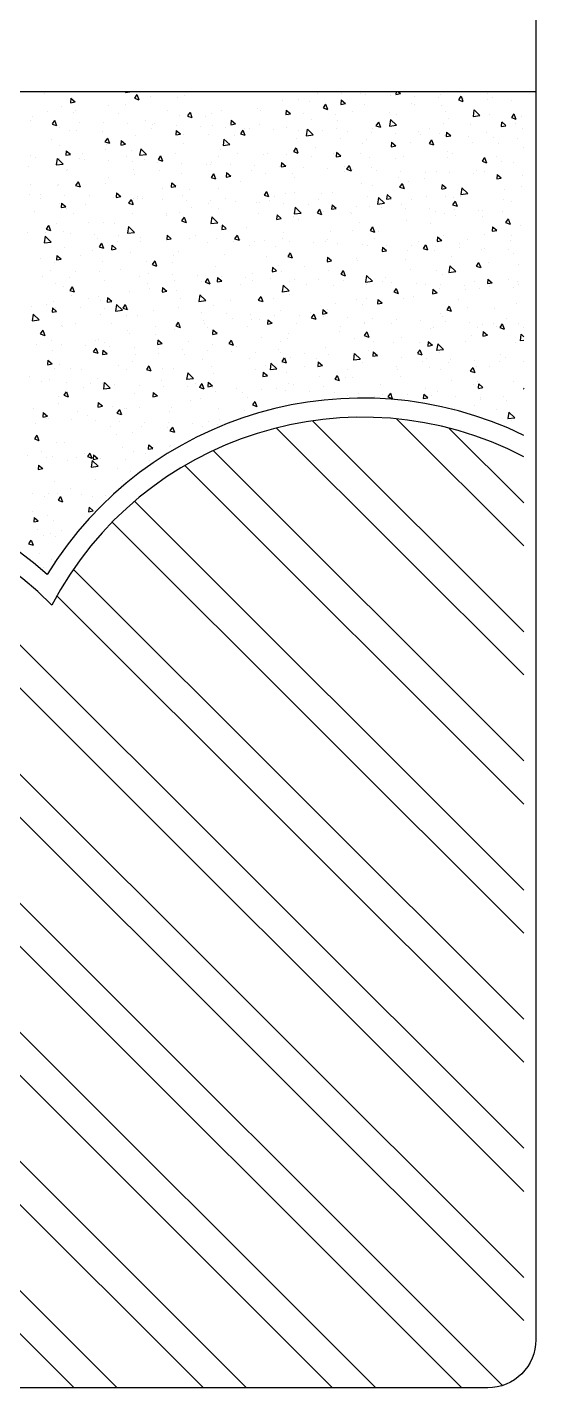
# Model space of a CAD drawing. Header units: inches. Extents: x 6.7 to 49.2, y 11 to 35.8.
# Drawn here: x 15.457 to 15.987, y 12.728 to 14.147 of the extents above; entities that cross this region are included whole.
import ezdxf

# ---------------------------------------------------------------- set-up
doc = ezdxf.new("R2010")
doc.units = ezdxf.units.IN
doc.header["$MEASUREMENT"] = 0
doc.layers.add('4', color=4, linetype='Continuous')

msp = doc.modelspace()

# ---------------------------------------------------------------- linework, layer by layer
at = {"layer": '4'}
for p, q in [((15.9871, 14.0796, 0.002), (14.4871, 14.0796, 0.002)), ((15.4756, 14.0782), (15.4756, 14.0782)), ((15.5026, 14.0729), (15.5022, 14.0683)), ((15.5022, 14.0682), (15.507, 14.0691)), ((15.5026, 14.0729), (15.507, 14.0692)), ((15.5596, 14.0796), (15.5595, 14.0789)), ((15.5595, 14.0788), (15.5641, 14.0796)), ((15.5715, 14.0768), (15.5689, 14.073)), ((15.5689, 14.073), (15.5735, 14.0714)), ((15.5715, 14.0768), (15.5736, 14.0715)), ((15.5722, 14.0745), (15.5722, 14.0745)), ((15.5857, 14.075), (15.5857, 14.075)), ((15.6133, 14.0741), (15.6133, 14.0741)), ((15.6214, 14.0757), (15.6214, 14.0757)), ((15.7233, 14.0709), (15.7233, 14.0709)), ((15.7339, 14.0793), (15.7339, 14.0793)), ((15.7395, 14.0713), (15.7395, 14.0713)), ((15.7509, 14.0699), (15.7509, 14.0699)), ((15.7593, 14.0783), (15.7593, 14.0783)), ((15.7844, 14.0711), (15.784, 14.0665)), ((15.784, 14.0664), (15.7888, 14.0673)), ((15.7844, 14.0711), (15.7888, 14.0674)), ((15.7847, 14.0774), (15.7847, 14.0774)), ((15.8047, 14.0779), (15.8047, 14.0779)), ((15.81, 14.0765), (15.81, 14.0765)), ((15.8354, 14.0756), (15.8354, 14.0756)), ((15.8415, 14.0796), (15.8413, 14.0771)), ((15.8413, 14.077), (15.8461, 14.0779)), ((15.8442, 14.0796), (15.8461, 14.078)), ((15.8578, 14.0671), (15.8578, 14.0671)), ((15.8608, 14.0746), (15.8608, 14.0746)), ((15.8861, 14.0737), (15.8861, 14.0737)), ((15.8881, 14.0765), (15.8881, 14.0765)), ((15.9091, 14.0751), (15.9066, 14.0713)), ((15.9066, 14.0713), (15.9112, 14.0697)), ((15.9092, 14.0751), (15.9112, 14.0698)), ((15.9115, 14.0728), (15.9115, 14.0728)), ((15.9369, 14.0718), (15.9369, 14.0718)), ((15.9372, 14.0778), (15.9372, 14.0778)), ((15.9423, 14.0738), (15.9423, 14.0738)), ((15.9622, 14.0709), (15.9622, 14.0709)), ((15.4626, 14.0544), (15.4626, 14.0544)), ((15.4782, 14.0592), (15.4782, 14.0592)), ((15.4928, 14.0638), (15.4928, 14.0638)), ((15.5057, 14.0582), (15.5057, 14.0582)), ((15.5071, 14.0602), (15.5071, 14.0602)), ((15.542, 14.0651), (15.542, 14.0651)), ((15.5525, 14.0571), (15.5525, 14.0571)), ((15.5595, 14.0662), (15.5595, 14.0662)), ((15.6036, 14.06), (15.6036, 14.06)), ((15.6158, 14.055), (15.6158, 14.055)), ((15.6267, 14.0582), (15.6242, 14.0545)), ((15.6242, 14.0544), (15.6288, 14.0529)), ((15.6268, 14.0583), (15.6288, 14.053)), ((15.6433, 14.054), (15.6433, 14.054)), ((15.649, 14.0569), (15.649, 14.0569)), ((15.6601, 14.0606), (15.6601, 14.0606)), ((15.6971, 14.0621), (15.6971, 14.0621)), ((15.7001, 14.0598), (15.7001, 14.0598)), ((15.7271, 14.0605), (15.7267, 14.0559)), ((15.7267, 14.0558), (15.7315, 14.0567)), ((15.7271, 14.0605), (15.7315, 14.0569)), ((15.7293, 14.0552), (15.7293, 14.0552)), ((15.7455, 14.0566), (15.7455, 14.0566)), ((15.7679, 14.0667), (15.7654, 14.0629)), ((15.7654, 14.0628), (15.77, 14.0613)), ((15.768, 14.0667), (15.77, 14.0614)), ((15.7784, 14.0564), (15.7784, 14.0564)), ((15.7965, 14.0596), (15.7965, 14.0596)), ((15.8087, 14.0659), (15.8087, 14.0659)), ((15.8347, 14.0579), (15.8347, 14.0579)), ((15.842, 14.0564), (15.842, 14.0564)), ((15.861, 14.0667), (15.861, 14.0667)), ((15.8885, 14.0657), (15.8885, 14.0657)), ((15.893, 14.0593), (15.893, 14.0593)), ((15.9227, 14.0607), (15.9217, 14.0539)), ((15.9217, 14.0539), (15.9289, 14.0548)), ((15.9228, 14.0607), (15.9289, 14.0548)), ((15.9385, 14.0562), (15.9385, 14.0562)), ((15.9644, 14.0565), (15.9618, 14.0527)), ((15.9618, 14.0527), (15.9664, 14.0512)), ((15.9644, 14.0566), (15.9665, 14.0512)), ((15.9723, 14.0537), (15.9723, 14.0537)), ((15.4606, 14.0499), (15.4606, 14.0499)), ((15.4855, 14.0498), (15.483, 14.0461)), ((15.483, 14.046), (15.4876, 14.0445)), ((15.4856, 14.0499), (15.4876, 14.0446)), ((15.486, 14.0489), (15.486, 14.0489)), ((15.4903, 14.042), (15.4903, 14.042)), ((15.5013, 14.0392), (15.5013, 14.0392)), ((15.5082, 14.0391), (15.5082, 14.0391)), ((15.5113, 14.048), (15.5113, 14.048)), ((15.5367, 14.0471), (15.5367, 14.0471)), ((15.5621, 14.0462), (15.5621, 14.0462)), ((15.5807, 14.0499), (15.5807, 14.0499)), ((15.5868, 14.0417), (15.5868, 14.0417)), ((15.5874, 14.0452), (15.5874, 14.0452)), ((15.5895, 14.0462), (15.5895, 14.0462)), ((15.6124, 14.0394), (15.612, 14.0348)), ((15.6124, 14.0394), (15.6168, 14.0357)), ((15.6128, 14.0443), (15.6128, 14.0443)), ((15.6382, 14.0434), (15.6382, 14.0434)), ((15.6499, 14.0445), (15.6499, 14.0445)), ((15.6635, 14.0425), (15.6635, 14.0425)), ((15.6697, 14.0499), (15.6693, 14.0454)), ((15.6694, 14.0453), (15.6741, 14.0461)), ((15.6698, 14.05), (15.6741, 14.0463)), ((15.682, 14.0397), (15.6794, 14.0359)), ((15.682, 14.0397), (15.6841, 14.0344)), ((15.6833, 14.0415), (15.6833, 14.0415)), ((15.6889, 14.0415), (15.6889, 14.0415)), ((15.6991, 14.0457), (15.6991, 14.0457)), ((15.7143, 14.0406), (15.7143, 14.0406)), ((15.7271, 14.042), (15.7271, 14.042)), ((15.7396, 14.0397), (15.7396, 14.0397)), ((15.749, 14.0405), (15.748, 14.0337)), ((15.7491, 14.0405), (15.7553, 14.0346)), ((15.7534, 14.0508), (15.7534, 14.0508)), ((15.765, 14.0388), (15.765, 14.0388)), ((15.7798, 14.0413), (15.7798, 14.0413)), ((15.7809, 14.0499), (15.7809, 14.0499)), ((15.8172, 14.0413), (15.8172, 14.0413)), ((15.8232, 14.0481), (15.8206, 14.0443)), ((15.8206, 14.0443), (15.8252, 14.0428)), ((15.8232, 14.0482), (15.8253, 14.0428)), ((15.8359, 14.0506), (15.8348, 14.0438)), ((15.8348, 14.0438), (15.8421, 14.0447)), ((15.8359, 14.0506), (15.8421, 14.0447)), ((15.8763, 14.0411), (15.8763, 14.0411)), ((15.891, 14.0467), (15.891, 14.0467)), ((15.8966, 14.0519), (15.8966, 14.0519)), ((15.9186, 14.0457), (15.9186, 14.0457)), ((15.9515, 14.0481), (15.9511, 14.0436)), ((15.9512, 14.0435), (15.9559, 14.0443)), ((15.9516, 14.0482), (15.9559, 14.0445)), ((15.9657, 14.0466), (15.9657, 14.0466)), ((15.9728, 14.0409), (15.9728, 14.0409)), ((15.482, 14.0303), (15.482, 14.0303)), ((15.5358, 14.0382), (15.5358, 14.0382)), ((15.5408, 14.0313), (15.5382, 14.0275)), ((15.5382, 14.0275), (15.5428, 14.026)), ((15.5403, 14.0244), (15.5403, 14.0244)), ((15.5408, 14.0313), (15.5429, 14.026)), ((15.5551, 14.0288), (15.5547, 14.0242)), ((15.5547, 14.0241), (15.5595, 14.025)), ((15.5551, 14.0288), (15.5595, 14.0251)), ((15.5705, 14.0338), (15.5705, 14.0338)), ((15.612, 14.0347), (15.6168, 14.0356)), ((15.6196, 14.0261), (15.6196, 14.0261)), ((15.6197, 14.0351), (15.6197, 14.0351)), ((15.6458, 14.035), (15.6458, 14.035)), ((15.6622, 14.0304), (15.6612, 14.0236)), ((15.6612, 14.0236), (15.6684, 14.0245)), ((15.6622, 14.0304), (15.6684, 14.0245)), ((15.6734, 14.034), (15.6734, 14.034)), ((15.6794, 14.0359), (15.684, 14.0344)), ((15.7378, 14.0306), (15.7378, 14.0306)), ((15.748, 14.0337), (15.7552, 14.0346)), ((15.7835, 14.0308), (15.7835, 14.0308)), ((15.7904, 14.0378), (15.7904, 14.0378)), ((15.8069, 14.0252), (15.8069, 14.0252)), ((15.811, 14.0298), (15.811, 14.0298)), ((15.8157, 14.0369), (15.8157, 14.0369)), ((15.8369, 14.027), (15.8365, 14.0224)), ((15.8369, 14.027), (15.8413, 14.0234)), ((15.8411, 14.036), (15.8411, 14.036)), ((15.8561, 14.0264), (15.8561, 14.0264)), ((15.8648, 14.0378), (15.8648, 14.0378)), ((15.8665, 14.035), (15.8665, 14.035)), ((15.8784, 14.0296), (15.8759, 14.0258)), ((15.8759, 14.0258), (15.8805, 14.0242)), ((15.8785, 14.0296), (15.8805, 14.0243)), ((15.8863, 14.0359), (15.8863, 14.0359)), ((15.8918, 14.0341), (15.8918, 14.0341)), ((15.8942, 14.0376), (15.8938, 14.033)), ((15.8938, 14.0329), (15.8986, 14.0338)), ((15.8942, 14.0376), (15.8986, 14.0339)), ((15.9172, 14.0332), (15.9172, 14.0332)), ((15.9211, 14.0266), (15.9211, 14.0266)), ((15.9355, 14.0371), (15.9355, 14.0371)), ((15.9426, 14.0323), (15.9426, 14.0323)), ((15.9486, 14.0256), (15.9486, 14.0256)), ((15.9679, 14.0313), (15.9679, 14.0313)), ((15.4609, 14.0137), (15.4609, 14.0137)), ((15.466, 14.0108), (15.466, 14.0108)), ((15.4885, 14.0102), (15.4875, 14.0034)), ((15.4886, 14.0102), (15.4947, 14.0043)), ((15.4911, 14.0232), (15.4911, 14.0232)), ((15.4978, 14.0182), (15.4974, 14.0137)), ((15.4974, 14.0135), (15.5022, 14.0144)), ((15.4978, 14.0182), (15.5022, 14.0146)), ((15.512, 14.0103), (15.512, 14.0103)), ((15.5147, 14.0158), (15.5147, 14.0158)), ((15.5383, 14.0191), (15.5383, 14.0191)), ((15.5602, 14.0126), (15.5602, 14.0126)), ((15.5658, 14.0181), (15.5658, 14.0181)), ((15.5754, 14.0203), (15.5743, 14.0135)), ((15.5743, 14.0135), (15.5815, 14.0144)), ((15.5754, 14.0203), (15.5816, 14.0144)), ((15.5961, 14.0128), (15.5935, 14.009)), ((15.5961, 14.0128), (15.5981, 14.0075)), ((15.6112, 14.0156), (15.6112, 14.0156)), ((15.6567, 14.0124), (15.6567, 14.0124)), ((15.6584, 14.0199), (15.6584, 14.0199)), ((15.6759, 14.0149), (15.6759, 14.0149)), ((15.7034, 14.0139), (15.7034, 14.0139)), ((15.7077, 14.0153), (15.7077, 14.0153)), ((15.7276, 14.0145), (15.7276, 14.0145)), ((15.7372, 14.0212), (15.7347, 14.0174)), ((15.7347, 14.0174), (15.7393, 14.0158)), ((15.7373, 14.0212), (15.7393, 14.0159)), ((15.7531, 14.0122), (15.7531, 14.0122)), ((15.7572, 14.022), (15.7572, 14.022)), ((15.7767, 14.0157), (15.7767, 14.0157)), ((15.7796, 14.0164), (15.7792, 14.0119)), ((15.7792, 14.0117), (15.784, 14.0126)), ((15.7796, 14.0165), (15.784, 14.0128)), ((15.8042, 14.0151), (15.8042, 14.0151)), ((15.8135, 14.0107), (15.8135, 14.0107)), ((15.8365, 14.0223), (15.8413, 14.0232)), ((15.8496, 14.012), (15.8496, 14.012)), ((15.8948, 14.0178), (15.8948, 14.0178)), ((15.8949, 14.0113), (15.8949, 14.0113)), ((15.9007, 14.0149), (15.9007, 14.0149)), ((15.9337, 14.011), (15.9311, 14.0072)), ((15.9337, 14.0111), (15.9358, 14.0057)), ((15.9461, 14.0117), (15.9461, 14.0117)), ((15.9742, 14.0219), (15.9742, 14.0219)), ((15.4582, 14.0022), (15.4582, 14.0022)), ((15.4875, 14.0034), (15.4947, 14.0043)), ((15.4913, 14.0098), (15.4913, 14.0098)), ((15.498, 13.9975), (15.498, 13.9975)), ((15.4996, 13.9985), (15.4996, 13.9985)), ((15.5167, 14.0089), (15.5167, 14.0089)), ((15.5421, 14.008), (15.5421, 14.008)), ((15.5674, 14.007), (15.5674, 14.007)), ((15.5683, 13.999), (15.5683, 13.999)), ((15.579, 14.0092), (15.579, 14.0092)), ((15.5928, 14.0061), (15.5928, 14.0061)), ((15.5935, 14.009), (15.5981, 14.0074)), ((15.5945, 13.9973), (15.5945, 13.9973)), ((15.6182, 14.0052), (15.6182, 14.0052)), ((15.6435, 14.0043), (15.6435, 14.0043)), ((15.6482, 14.0038), (15.6482, 14.0038)), ((15.6496, 14.0061), (15.6496, 14.0061)), ((15.6689, 14.0033), (15.6689, 14.0033)), ((15.691, 13.9971), (15.691, 13.9971)), ((15.6943, 14.0024), (15.6943, 14.0024)), ((15.7196, 14.0015), (15.7196, 14.0015)), ((15.7223, 14.0058), (15.7219, 14.0013)), ((15.7219, 14.0012), (15.7267, 14.0021)), ((15.7223, 14.0059), (15.7267, 14.0022)), ((15.745, 14.0006), (15.745, 14.0006)), ((15.7704, 13.9996), (15.7704, 13.9996)), ((15.7873, 14.0019), (15.7873, 14.0019)), ((15.7874, 13.9969), (15.7874, 13.9969)), ((15.7925, 14.0026), (15.7899, 13.9988)), ((15.7899, 13.9988), (15.7946, 13.9973)), ((15.7925, 14.0027), (15.7946, 13.9973)), ((15.7957, 13.9987), (15.7957, 13.9987)), ((15.8155, 14.0006), (15.8155, 14.0006)), ((15.8211, 13.9978), (15.8211, 13.9978)), ((15.8411, 14.0098), (15.8411, 14.0098)), ((15.8465, 13.9969), (15.8465, 13.9969)), ((15.8718, 13.9959), (15.8718, 13.9959)), ((15.8839, 13.9966), (15.8839, 13.9966)), ((15.9249, 13.9978), (15.9249, 13.9978)), ((15.9311, 14.0072), (15.9357, 14.0057)), ((15.9338, 13.9964), (15.9338, 13.9964)), ((15.9511, 14.0066), (15.9511, 14.0066)), ((15.964, 14.0059), (15.964, 14.0059)), ((15.4607, 13.9832), (15.4607, 13.9832)), ((15.4883, 13.9822), (15.4883, 13.9822)), ((15.4894, 13.9825), (15.4894, 13.9825)), ((15.5101, 13.9858), (15.5076, 13.982)), ((15.5076, 13.982), (15.5122, 13.9805)), ((15.5102, 13.9859), (15.5122, 13.9805)), ((15.5386, 13.9837), (15.5386, 13.9837)), ((15.5421, 13.9902), (15.5421, 13.9902)), ((15.5688, 13.9932), (15.5688, 13.9932)), ((15.6076, 13.9847), (15.6072, 13.9801)), ((15.6077, 13.9847), (15.612, 13.9811)), ((15.6179, 13.9944), (15.6179, 13.9944)), ((15.6513, 13.9942), (15.6488, 13.9904)), ((15.6488, 13.9904), (15.6534, 13.9889)), ((15.6514, 13.9943), (15.6534, 13.9889)), ((15.665, 13.9953), (15.6646, 13.9907)), ((15.6646, 13.9906), (15.6694, 13.9915)), ((15.665, 13.9953), (15.6694, 13.9916)), ((15.6797, 13.9861), (15.6797, 13.9861)), ((15.7059, 13.9949), (15.7059, 13.9949)), ((15.7335, 13.9939), (15.7335, 13.9939)), ((15.7361, 13.9899), (15.7361, 13.9899)), ((15.8052, 13.9845), (15.8052, 13.9845)), ((15.8173, 13.9819), (15.8173, 13.9819)), ((15.8436, 13.9907), (15.8436, 13.9907)), ((15.8478, 13.9841), (15.8452, 13.9803)), ((15.8478, 13.9841), (15.8498, 13.9788)), ((15.8544, 13.9857), (15.8544, 13.9857)), ((15.8711, 13.9897), (15.8711, 13.9897)), ((15.8894, 13.9829), (15.889, 13.9784)), ((15.8895, 13.9829), (15.8938, 13.9793)), ((15.8972, 13.995), (15.8972, 13.995)), ((15.9226, 13.9941), (15.9226, 13.9941)), ((15.9468, 13.9935), (15.9464, 13.9889)), ((15.9464, 13.9888), (15.9512, 13.9897)), ((15.9468, 13.9935), (15.9512, 13.9898)), ((15.9479, 13.9931), (15.9479, 13.9931)), ((15.9733, 13.9922), (15.9733, 13.9922)), ((15.4592, 13.973), (15.4592, 13.973)), ((15.4708, 13.9723), (15.4708, 13.9723)), ((15.4713, 13.9684), (15.4713, 13.9684)), ((15.4962, 13.9713), (15.4962, 13.9713)), ((15.5223, 13.9714), (15.5223, 13.9714)), ((15.5469, 13.9695), (15.5469, 13.9695)), ((15.5503, 13.9741), (15.5499, 13.9696)), ((15.5499, 13.9695), (15.5547, 13.9703)), ((15.5503, 13.9742), (15.5547, 13.9705)), ((15.5678, 13.9682), (15.5678, 13.9682)), ((15.5721, 13.9702), (15.5721, 13.9702)), ((15.5723, 13.9686), (15.5723, 13.9686)), ((15.5773, 13.9685), (15.5773, 13.9685)), ((15.5977, 13.9676), (15.5977, 13.9676)), ((15.5984, 13.979), (15.5984, 13.979)), ((15.6073, 13.98), (15.612, 13.9809)), ((15.6188, 13.9711), (15.6188, 13.9711)), ((15.6259, 13.978), (15.6259, 13.978)), ((15.6567, 13.9792), (15.6567, 13.9792)), ((15.6643, 13.968), (15.6643, 13.968)), ((15.7066, 13.9757), (15.704, 13.9719)), ((15.704, 13.9719), (15.7086, 13.9703)), ((15.7066, 13.9757), (15.7087, 13.9704)), ((15.7153, 13.9709), (15.7153, 13.9709)), ((15.7258, 13.9738), (15.7258, 13.9738)), ((15.736, 13.9748), (15.736, 13.9748)), ((15.7608, 13.9678), (15.7608, 13.9678)), ((15.7635, 13.9738), (15.7635, 13.9738)), ((15.775, 13.9751), (15.775, 13.9751)), ((15.8118, 13.9707), (15.8118, 13.9707)), ((15.8233, 13.9693), (15.8222, 13.9625)), ((15.8233, 13.9693), (15.8295, 13.9634)), ((15.8321, 13.9723), (15.8317, 13.9678)), ((15.8317, 13.9677), (15.8365, 13.9685)), ((15.8321, 13.9724), (15.8365, 13.9687)), ((15.8452, 13.9803), (15.8498, 13.9787)), ((15.8573, 13.9675), (15.8573, 13.9675)), ((15.8736, 13.9706), (15.8736, 13.9706)), ((15.8891, 13.9782), (15.8938, 13.9791)), ((15.8931, 13.9706), (15.8931, 13.9706)), ((15.9012, 13.9697), (15.9012, 13.9697)), ((15.9083, 13.9705), (15.9083, 13.9705)), ((15.9101, 13.9794), (15.9091, 13.9726)), ((15.9091, 13.9726), (15.9163, 13.9735)), ((15.9101, 13.9794), (15.9163, 13.9735)), ((15.9549, 13.9777), (15.9549, 13.9777)), ((15.9725, 13.9813), (15.9725, 13.9813)), ((15.4645, 13.9543), (15.4645, 13.9543)), ((15.4908, 13.9631), (15.4908, 13.9631)), ((15.493, 13.9636), (15.4926, 13.959)), ((15.4926, 13.9589), (15.4974, 13.9598)), ((15.493, 13.9636), (15.4974, 13.9599)), ((15.4979, 13.9579), (15.4979, 13.9579)), ((15.5183, 13.9621), (15.5183, 13.9621)), ((15.5654, 13.9673), (15.5628, 13.9635)), ((15.5628, 13.9635), (15.5674, 13.9619)), ((15.5654, 13.9673), (15.5675, 13.962)), ((15.6162, 13.9537), (15.6162, 13.9537)), ((15.623, 13.9667), (15.623, 13.9667)), ((15.6284, 13.9589), (15.6284, 13.9589)), ((15.6464, 13.9632), (15.6464, 13.9632)), ((15.6484, 13.9658), (15.6484, 13.9658)), ((15.656, 13.958), (15.656, 13.958)), ((15.6738, 13.9648), (15.6738, 13.9648)), ((15.6956, 13.9644), (15.6956, 13.9644)), ((15.6991, 13.9639), (15.6991, 13.9639)), ((15.7097, 13.966), (15.7097, 13.966)), ((15.7245, 13.963), (15.7245, 13.963)), ((15.7364, 13.9592), (15.7354, 13.9524)), ((15.7354, 13.9524), (15.7426, 13.9532)), ((15.7365, 13.9592), (15.7426, 13.9532)), ((15.7499, 13.9621), (15.7499, 13.9621)), ((15.7618, 13.9571), (15.7593, 13.9534)), ((15.7593, 13.9533), (15.7639, 13.9518)), ((15.7619, 13.9572), (15.7639, 13.9518)), ((15.766, 13.9548), (15.766, 13.9548)), ((15.7748, 13.9618), (15.7744, 13.9572)), ((15.7744, 13.9571), (15.7792, 13.958)), ((15.7748, 13.9618), (15.7792, 13.9581)), ((15.7752, 13.9611), (15.7752, 13.9611)), ((15.7936, 13.9538), (15.7936, 13.9538)), ((15.8006, 13.9602), (15.8006, 13.9602)), ((15.8137, 13.9599), (15.8137, 13.9599)), ((15.8222, 13.9625), (15.8295, 13.9633)), ((15.826, 13.9593), (15.826, 13.9593)), ((15.8474, 13.9618), (15.8474, 13.9618)), ((15.8513, 13.9584), (15.8513, 13.9584)), ((15.8767, 13.9574), (15.8767, 13.9574)), ((15.8829, 13.9545), (15.8829, 13.9545)), ((15.903, 13.9655), (15.9005, 13.9618)), ((15.9005, 13.9617), (15.9051, 13.9602)), ((15.9021, 13.9565), (15.9021, 13.9565)), ((15.9031, 13.9656), (15.9051, 13.9603)), ((15.9274, 13.9556), (15.9274, 13.9556)), ((15.9321, 13.9557), (15.9321, 13.9557)), ((15.9528, 13.9547), (15.9528, 13.9547)), ((15.9538, 13.9673), (15.9538, 13.9673)), ((15.9623, 13.9652), (15.9623, 13.9652)), ((15.4794, 13.9403), (15.4769, 13.9365)), ((15.4795, 13.9404), (15.4815, 13.935)), ((15.4877, 13.9418), (15.4877, 13.9418)), ((15.5056, 13.9531), (15.5056, 13.9531)), ((15.5209, 13.9431), (15.5209, 13.9431)), ((15.5368, 13.943), (15.5368, 13.943)), ((15.5484, 13.9421), (15.5484, 13.9421)), ((15.5671, 13.9525), (15.5671, 13.9525)), ((15.6021, 13.9529), (15.6021, 13.9529)), ((15.6022, 13.9501), (15.6022, 13.9501)), ((15.6206, 13.9487), (15.6181, 13.9449)), ((15.6181, 13.9449), (15.6227, 13.9434)), ((15.6207, 13.9488), (15.6227, 13.9434)), ((15.6496, 13.9491), (15.6485, 13.9423)), ((15.6485, 13.9423), (15.6558, 13.9431)), ((15.6496, 13.9491), (15.6558, 13.9431)), ((15.6602, 13.9406), (15.6598, 13.9361)), ((15.6602, 13.9407), (15.6646, 13.937)), ((15.6986, 13.9526), (15.6986, 13.9526)), ((15.7175, 13.9512), (15.7171, 13.9466)), ((15.7171, 13.9465), (15.7219, 13.9474)), ((15.7175, 13.9512), (15.7219, 13.9476)), ((15.7344, 13.9492), (15.7344, 13.9492)), ((15.7398, 13.946), (15.7398, 13.946)), ((15.7951, 13.9524), (15.7951, 13.9524)), ((15.8035, 13.9438), (15.8035, 13.9438)), ((15.8527, 13.9451), (15.8527, 13.9451)), ((15.8774, 13.9418), (15.8774, 13.9418)), ((15.8916, 13.9522), (15.8916, 13.9522)), ((15.9037, 13.9506), (15.9037, 13.9506)), ((15.9312, 13.9496), (15.9312, 13.9496)), ((15.9583, 13.947), (15.9557, 13.9432)), ((15.9557, 13.9432), (15.9603, 13.9417)), ((15.9583, 13.947), (15.9604, 13.9417)), ((15.9708, 13.9406), (15.9708, 13.9406)), ((14.4871, 13.9261), (15.6856, 12.7276)), ((15.4574, 13.9324), (15.4574, 13.9324)), ((15.4759, 13.9289), (15.4749, 13.9221)), ((15.4759, 13.9289), (15.4821, 13.9229)), ((15.4766, 13.9327), (15.4766, 13.9327)), ((15.4769, 13.9365), (15.4815, 13.935)), ((15.4946, 13.9343), (15.4946, 13.9343)), ((15.5019, 13.9318), (15.5019, 13.9318)), ((15.5273, 13.9308), (15.5273, 13.9308)), ((15.53, 13.9269), (15.53, 13.9269)), ((15.5527, 13.9299), (15.5527, 13.9299)), ((15.5628, 13.939), (15.5617, 13.9322)), ((15.5617, 13.9322), (15.5689, 13.933)), ((15.5628, 13.939), (15.569, 13.933)), ((15.5756, 13.9279), (15.5756, 13.9279)), ((15.6029, 13.93), (15.6025, 13.9255)), ((15.6025, 13.9254), (15.6073, 13.9263)), ((15.6029, 13.9301), (15.6073, 13.9264)), ((15.6034, 13.9281), (15.6034, 13.9281)), ((15.6264, 13.9267), (15.6264, 13.9267)), ((15.6322, 13.9301), (15.6322, 13.9301)), ((15.6541, 13.9262), (15.6541, 13.9262)), ((15.6585, 13.9389), (15.6585, 13.9389)), ((15.6598, 13.9359), (15.6646, 13.9368)), ((15.6759, 13.9302), (15.6733, 13.9264)), ((15.6733, 13.9264), (15.6779, 13.9248)), ((15.6759, 13.9302), (15.678, 13.9249)), ((15.6795, 13.9253), (15.6795, 13.9253)), ((15.686, 13.9379), (15.686, 13.9379)), ((15.7229, 13.9265), (15.7229, 13.9265)), ((15.7241, 13.9332), (15.7241, 13.9332)), ((15.7698, 13.9259), (15.7698, 13.9259)), ((15.7733, 13.9344), (15.7733, 13.9344)), ((15.7961, 13.9347), (15.7961, 13.9347)), ((15.8171, 13.9386), (15.8145, 13.9348)), ((15.8145, 13.9348), (15.8191, 13.9333)), ((15.8171, 13.9386), (15.8192, 13.9333)), ((15.8194, 13.9262), (15.8194, 13.9262)), ((15.8236, 13.9338), (15.8236, 13.9338)), ((15.8847, 13.9282), (15.8843, 13.9237)), ((15.8847, 13.9283), (15.8891, 13.9246)), ((15.8914, 13.9299), (15.8914, 13.9299)), ((15.9159, 13.926), (15.9159, 13.926)), ((15.9337, 13.9306), (15.9337, 13.9306)), ((15.942, 13.9388), (15.9416, 13.9343)), ((15.9416, 13.9342), (15.9464, 13.935)), ((15.942, 13.9389), (15.9464, 13.9352)), ((15.9613, 13.9296), (15.9613, 13.9296)), ((15.4749, 13.9221), (15.4821, 13.9229)), ((15.4789, 13.924), (15.4789, 13.924)), ((15.4962, 13.9172), (15.4962, 13.9172)), ((15.5247, 13.9142), (15.5247, 13.9142)), ((15.5347, 13.9218), (15.5321, 13.918)), ((15.5321, 13.918), (15.5367, 13.9164)), ((15.5347, 13.9218), (15.5368, 13.9165)), ((15.5455, 13.9195), (15.5451, 13.9149)), ((15.5452, 13.9148), (15.5499, 13.9157)), ((15.5456, 13.9195), (15.5499, 13.9158)), ((15.5509, 13.923), (15.5509, 13.923)), ((15.5653, 13.9118), (15.5653, 13.9118)), ((15.5754, 13.9238), (15.5754, 13.9238)), ((15.6145, 13.913), (15.6145, 13.913)), ((15.6447, 13.9225), (15.6447, 13.9225)), ((15.6719, 13.9235), (15.6719, 13.9235)), ((15.6885, 13.9189), (15.6885, 13.9189)), ((15.6939, 13.9237), (15.6939, 13.9237)), ((15.7049, 13.9243), (15.7049, 13.9243)), ((15.7161, 13.9179), (15.7161, 13.9179)), ((15.7311, 13.9117), (15.7286, 13.9079)), ((15.7302, 13.9234), (15.7302, 13.9234)), ((15.7312, 13.9117), (15.7332, 13.9064)), ((15.7556, 13.9225), (15.7556, 13.9225)), ((15.7684, 13.9233), (15.7684, 13.9233)), ((15.781, 13.9216), (15.781, 13.9216)), ((15.8063, 13.9206), (15.8063, 13.9206)), ((15.812, 13.9192), (15.812, 13.9192)), ((15.8262, 13.9147), (15.8262, 13.9147)), ((15.8273, 13.9177), (15.827, 13.9131)), ((15.827, 13.913), (15.8317, 13.9139)), ((15.8274, 13.9177), (15.8317, 13.914)), ((15.8317, 13.9197), (15.8317, 13.9197)), ((15.8537, 13.9137), (15.8537, 13.9137)), ((15.8571, 13.9188), (15.8571, 13.9188)), ((15.8649, 13.9231), (15.8649, 13.9231)), ((15.8723, 13.9201), (15.8698, 13.9163)), ((15.8698, 13.9163), (15.8744, 13.9147)), ((15.8724, 13.9201), (15.8744, 13.9148)), ((15.8812, 13.9138), (15.8812, 13.9138)), ((15.8824, 13.9179), (15.8824, 13.9179)), ((15.8843, 13.9236), (15.8891, 13.9245)), ((15.9075, 13.9217), (15.9075, 13.9217)), ((15.9078, 13.9169), (15.9078, 13.9169)), ((15.9304, 13.9151), (15.9304, 13.9151)), ((15.9332, 13.916), (15.9332, 13.916)), ((15.9585, 13.9151), (15.9585, 13.9151)), ((15.9606, 13.9245), (15.9606, 13.9245)), ((15.4709, 13.9062), (15.4709, 13.9062)), ((15.4859, 13.9011), (15.4859, 13.9011)), ((15.4882, 13.9089), (15.4878, 13.9043)), ((15.4878, 13.9042), (15.4926, 13.9051)), ((15.4882, 13.9089), (15.4926, 13.9053)), ((15.5132, 13.9087), (15.5132, 13.9087)), ((15.5351, 13.9024), (15.5351, 13.9024)), ((15.581, 13.903), (15.581, 13.903)), ((15.59, 13.9033), (15.5874, 13.8995)), ((15.5874, 13.8995), (15.592, 13.8979)), ((15.59, 13.9033), (15.592, 13.898)), ((15.6085, 13.902), (15.6085, 13.902)), ((15.6097, 13.9084), (15.6097, 13.9084)), ((15.6532, 13.8979), (15.6532, 13.8979)), ((15.6623, 13.91), (15.6623, 13.91)), ((15.7062, 13.9082), (15.7062, 13.9082)), ((15.7127, 13.8965), (15.7123, 13.892)), ((15.7127, 13.8966), (15.7171, 13.8929)), ((15.7186, 13.8988), (15.7186, 13.8988)), ((15.7286, 13.9079), (15.7332, 13.9063)), ((15.7326, 13.9085), (15.7326, 13.9085)), ((15.7461, 13.8978), (15.7461, 13.8978)), ((15.77, 13.9071), (15.7696, 13.9025)), ((15.7696, 13.9024), (15.7744, 13.9033)), ((15.77, 13.9071), (15.7744, 13.9035)), ((15.7999, 13.9059), (15.7999, 13.9059)), ((15.8018, 13.9032), (15.8018, 13.9032)), ((15.851, 13.9044), (15.851, 13.9044)), ((15.8975, 13.898), (15.8965, 13.8913)), ((15.8975, 13.8981), (15.9037, 13.8921)), ((15.8992, 13.9078), (15.8992, 13.9078)), ((15.9276, 13.9015), (15.925, 13.8977)), ((15.925, 13.8977), (15.9296, 13.8962)), ((15.9276, 13.9016), (15.9297, 13.8962)), ((15.9375, 13.9017), (15.9375, 13.9017)), ((15.9638, 13.9105), (15.9638, 13.9105)), ((15.9691, 13.8999), (15.9691, 13.8999)), ((15.4734, 13.8871), (15.4734, 13.8871)), ((15.4819, 13.8936), (15.4819, 13.8936)), ((15.5009, 13.8861), (15.5009, 13.8861)), ((15.5073, 13.8926), (15.5073, 13.8926)), ((15.5327, 13.8917), (15.5327, 13.8917)), ((15.5376, 13.8825), (15.5376, 13.8825)), ((15.5547, 13.8942), (15.5547, 13.8942)), ((15.5739, 13.8872), (15.5739, 13.8872)), ((15.5834, 13.8899), (15.5834, 13.8899)), ((15.6088, 13.8889), (15.6088, 13.8889)), ((15.611, 13.8829), (15.611, 13.8829)), ((15.6341, 13.888), (15.6341, 13.888)), ((15.6452, 13.8847), (15.6427, 13.8809)), ((15.6452, 13.8848), (15.6473, 13.8794)), ((15.6554, 13.886), (15.655, 13.8814)), ((15.6554, 13.886), (15.6598, 13.8823)), ((15.6595, 13.8871), (15.6595, 13.8871)), ((15.6849, 13.8861), (15.6849, 13.8861)), ((15.6922, 13.883), (15.6922, 13.883)), ((15.6923, 13.89), (15.6923, 13.89)), ((15.7102, 13.8852), (15.7102, 13.8852)), ((15.7123, 13.8919), (15.7171, 13.8927)), ((15.7224, 13.8925), (15.7224, 13.8925)), ((15.7356, 13.8843), (15.7356, 13.8843)), ((15.761, 13.8834), (15.761, 13.8834)), ((15.7716, 13.8937), (15.7716, 13.8937)), ((15.7864, 13.8931), (15.7838, 13.8893)), ((15.7838, 13.8893), (15.7884, 13.8878)), ((15.7863, 13.8824), (15.7863, 13.8824)), ((15.7864, 13.8932), (15.7885, 13.8878)), ((15.8107, 13.8879), (15.8096, 13.8812)), ((15.8107, 13.888), (15.8169, 13.882)), ((15.83, 13.8858), (15.83, 13.8858)), ((15.8562, 13.8946), (15.8562, 13.8946)), ((15.8838, 13.8937), (15.8838, 13.8937)), ((15.8897, 13.8892), (15.8897, 13.8892)), ((15.8964, 13.8913), (15.9037, 13.8921)), ((15.9372, 13.8842), (15.9368, 13.8796)), ((15.9372, 13.8842), (15.9416, 13.8805)), ((15.9588, 13.8838), (15.9588, 13.8838)), ((14.4871, 13.8812), (15.6407, 12.7276)), ((15.4866, 13.8796), (15.4866, 13.8796)), ((15.4945, 13.8765), (15.4945, 13.8765)), ((15.504, 13.8763), (15.5015, 13.8725)), ((15.5015, 13.8725), (15.5061, 13.871)), ((15.5041, 13.8764), (15.5061, 13.871)), ((15.5636, 13.8711), (15.5636, 13.8711)), ((15.583, 13.8793), (15.583, 13.8793)), ((15.5848, 13.8741), (15.5848, 13.8741)), ((15.5981, 13.8754), (15.5977, 13.8708)), ((15.5977, 13.8707), (15.6025, 13.8716)), ((15.5981, 13.8754), (15.6025, 13.8718)), ((15.6128, 13.8724), (15.6128, 13.8724)), ((15.6386, 13.882), (15.6386, 13.882)), ((15.6427, 13.8809), (15.6473, 13.8794)), ((15.643, 13.8818), (15.643, 13.8818)), ((15.655, 13.8813), (15.6598, 13.8822)), ((15.6795, 13.8791), (15.6795, 13.8791)), ((15.7224, 13.8699), (15.7224, 13.8699)), ((15.7238, 13.8778), (15.7228, 13.8711)), ((15.7228, 13.8711), (15.73, 13.8719)), ((15.7239, 13.8779), (15.73, 13.8719)), ((15.7306, 13.882), (15.7306, 13.882)), ((15.7486, 13.8788), (15.7486, 13.8788)), ((15.7762, 13.8778), (15.7762, 13.8778)), ((15.8096, 13.8812), (15.8168, 13.882)), ((15.8103, 13.8786), (15.8103, 13.8786)), ((15.8117, 13.8815), (15.8117, 13.8815)), ((15.8271, 13.8818), (15.8271, 13.8818)), ((15.8371, 13.8806), (15.8371, 13.8806)), ((15.8417, 13.8746), (15.8391, 13.8708)), ((15.8391, 13.8708), (15.8437, 13.8692)), ((15.8417, 13.8746), (15.8437, 13.8693)), ((15.8624, 13.8797), (15.8624, 13.8797)), ((15.8725, 13.8787), (15.8725, 13.8787)), ((15.8799, 13.8736), (15.8795, 13.869)), ((15.8795, 13.8732), (15.8795, 13.8732)), ((15.8795, 13.8689), (15.8843, 13.8698)), ((15.8799, 13.8736), (15.8843, 13.87)), ((15.8863, 13.8746), (15.8863, 13.8746)), ((15.8878, 13.8787), (15.8878, 13.8787)), ((15.9132, 13.8778), (15.9132, 13.8778)), ((15.9138, 13.8736), (15.9138, 13.8736)), ((15.9235, 13.8816), (15.9235, 13.8816)), ((15.9286, 13.8744), (15.9286, 13.8744)), ((15.9368, 13.8795), (15.9416, 13.8804)), ((15.9385, 13.8769), (15.9385, 13.8769)), ((15.9639, 13.876), (15.9639, 13.876)), ((15.9676, 13.8817), (15.9676, 13.8817)), ((15.969, 13.8784), (15.969, 13.8784)), ((15.4614, 13.856), (15.4614, 13.856)), ((15.4772, 13.8582), (15.4772, 13.8582)), ((15.4834, 13.8542), (15.483, 13.8497)), ((15.4835, 13.8543), (15.4878, 13.8506)), ((15.4842, 13.8604), (15.4842, 13.8604)), ((15.4868, 13.8551), (15.4868, 13.8551)), ((15.5034, 13.8671), (15.5034, 13.8671)), ((15.5122, 13.8541), (15.5122, 13.8541)), ((15.5209, 13.8642), (15.5209, 13.8642)), ((15.531, 13.8661), (15.531, 13.8661)), ((15.5334, 13.8617), (15.5334, 13.8617)), ((15.5408, 13.8648), (15.5404, 13.8603)), ((15.5404, 13.8601), (15.5452, 13.861)), ((15.5408, 13.8649), (15.5452, 13.8612)), ((15.5501, 13.8576), (15.5491, 13.8509)), ((15.5502, 13.8577), (15.5564, 13.8517)), ((15.5593, 13.8578), (15.5567, 13.854)), ((15.5567, 13.854), (15.5613, 13.8524)), ((15.5593, 13.8578), (15.5614, 13.8525)), ((15.6148, 13.8541), (15.6148, 13.8541)), ((15.6173, 13.864), (15.6173, 13.864)), ((15.637, 13.8677), (15.6359, 13.861)), ((15.6359, 13.861), (15.6432, 13.8618)), ((15.637, 13.8678), (15.6432, 13.8618)), ((15.6411, 13.8629), (15.6411, 13.8629)), ((15.6515, 13.8572), (15.6515, 13.8572)), ((15.6686, 13.8619), (15.6686, 13.8619)), ((15.7005, 13.8662), (15.6979, 13.8624)), ((15.6979, 13.8624), (15.7025, 13.8608)), ((15.7005, 13.8662), (15.7026, 13.8609)), ((15.7138, 13.8638), (15.7138, 13.8638)), ((15.7309, 13.8679), (15.7309, 13.8679)), ((15.7787, 13.8587), (15.7787, 13.8587)), ((15.8001, 13.8625), (15.8001, 13.8625)), ((15.8062, 13.8577), (15.8062, 13.8577)), ((15.8103, 13.8635), (15.8103, 13.8635)), ((15.8226, 13.863), (15.8222, 13.8585)), ((15.8222, 13.8584), (15.827, 13.8592)), ((15.8226, 13.8631), (15.827, 13.8594)), ((15.8492, 13.8637), (15.8492, 13.8637)), ((15.86, 13.8658), (15.86, 13.8658)), ((15.8969, 13.856), (15.8944, 13.8522)), ((15.897, 13.8561), (15.899, 13.8507)), ((15.9068, 13.8633), (15.9068, 13.8633)), ((15.9163, 13.8545), (15.9163, 13.8545)), ((15.9674, 13.8592), (15.9674, 13.8592)), ((15.4633, 13.8475), (15.4622, 13.8408)), ((15.4622, 13.8408), (15.4695, 13.8416)), ((15.4633, 13.8476), (15.4695, 13.8416)), ((15.4831, 13.8496), (15.4878, 13.8505)), ((15.5335, 13.847), (15.5335, 13.847)), ((15.5375, 13.8532), (15.5375, 13.8532)), ((15.5491, 13.8509), (15.5563, 13.8517)), ((15.561, 13.846), (15.561, 13.846)), ((15.5629, 13.8523), (15.5629, 13.8523)), ((15.5721, 13.8465), (15.5721, 13.8465)), ((15.5883, 13.8514), (15.5883, 13.8514)), ((15.639, 13.8495), (15.639, 13.8495)), ((15.6413, 13.8411), (15.6413, 13.8411)), ((15.6644, 13.8486), (15.6644, 13.8486)), ((15.6711, 13.8428), (15.6711, 13.8428)), ((15.6897, 13.8477), (15.6897, 13.8477)), ((15.6905, 13.8424), (15.6905, 13.8424)), ((15.6987, 13.8419), (15.6987, 13.8419)), ((15.7079, 13.8419), (15.7075, 13.8373)), ((15.7079, 13.8419), (15.7123, 13.8382)), ((15.7151, 13.8467), (15.7151, 13.8467)), ((15.7207, 13.8518), (15.7207, 13.8518)), ((15.7405, 13.8458), (15.7405, 13.8458)), ((15.7524, 13.8499), (15.7524, 13.8499)), ((15.7557, 13.8476), (15.7532, 13.8438)), ((15.7532, 13.8438), (15.7578, 13.8423)), ((15.7558, 13.8477), (15.7578, 13.8423)), ((15.7652, 13.8524), (15.7649, 13.8479)), ((15.7649, 13.8478), (15.7696, 13.8487)), ((15.7653, 13.8525), (15.7696, 13.8488)), ((15.7658, 13.8449), (15.7658, 13.8449)), ((15.7699, 13.853), (15.7699, 13.853)), ((15.7912, 13.844), (15.7912, 13.844)), ((15.8166, 13.843), (15.8166, 13.843)), ((15.8419, 13.8421), (15.8419, 13.8421)), ((15.8673, 13.8412), (15.8673, 13.8412)), ((15.888, 13.8486), (15.888, 13.8486)), ((15.8901, 13.8457), (15.8901, 13.8457)), ((15.8927, 13.8402), (15.8927, 13.8402)), ((15.8944, 13.8522), (15.899, 13.8507)), ((15.9439, 13.8536), (15.9439, 13.8536)), ((15.9571, 13.8432), (15.9571, 13.8432)), ((15.4733, 13.8308), (15.4708, 13.827)), ((15.4708, 13.827), (15.4754, 13.8255)), ((15.4734, 13.8309), (15.4754, 13.8255)), ((15.4927, 13.8358), (15.4927, 13.8358)), ((15.4942, 13.8351), (15.4942, 13.8351)), ((15.5072, 13.8382), (15.5072, 13.8382)), ((15.5452, 13.838), (15.5452, 13.838)), ((15.5619, 13.8304), (15.5619, 13.8304)), ((15.5636, 13.827), (15.5636, 13.827)), ((15.5907, 13.8349), (15.5907, 13.8349)), ((15.5911, 13.826), (15.5911, 13.826)), ((15.6111, 13.8317), (15.6111, 13.8317)), ((15.6145, 13.8392), (15.612, 13.8354)), ((15.612, 13.8354), (15.6166, 13.8339)), ((15.6146, 13.8393), (15.6166, 13.8339)), ((15.6417, 13.8378), (15.6417, 13.8378)), ((15.6449, 13.834), (15.6449, 13.834)), ((15.6506, 13.8313), (15.6502, 13.8267)), ((15.6502, 13.8266), (15.655, 13.8275)), ((15.6506, 13.8313), (15.655, 13.8277)), ((15.6872, 13.8347), (15.6872, 13.8347)), ((15.7075, 13.8372), (15.7123, 13.8381)), ((15.7292, 13.8272), (15.7292, 13.8272)), ((15.7382, 13.8376), (15.7382, 13.8376)), ((15.7825, 13.8299), (15.7825, 13.8299)), ((15.7837, 13.8344), (15.7837, 13.8344)), ((15.811, 13.8291), (15.8084, 13.8253)), ((15.8086, 13.8379), (15.8086, 13.8379)), ((15.8088, 13.8387), (15.8088, 13.8387)), ((15.811, 13.8291), (15.8131, 13.8238)), ((15.8363, 13.8377), (15.8363, 13.8377)), ((15.8777, 13.8325), (15.8777, 13.8325)), ((15.8801, 13.8342), (15.8801, 13.8342)), ((15.918, 13.8393), (15.918, 13.8393)), ((15.9201, 13.8257), (15.9201, 13.8257)), ((15.9269, 13.8337), (15.9269, 13.8337)), ((15.9312, 13.8371), (15.9312, 13.8371)), ((15.9324, 13.8295), (15.932, 13.825)), ((15.932, 13.8248), (15.9368, 13.8257)), ((15.9324, 13.8296), (15.9368, 13.8259)), ((15.9434, 13.8384), (15.9434, 13.8384)), ((15.9464, 13.8345), (15.9464, 13.8345)), ((15.9522, 13.8375), (15.9496, 13.8337)), ((15.9496, 13.8337), (15.9542, 13.8321)), ((15.9522, 13.8375), (15.9543, 13.8322)), ((15.9688, 13.8375), (15.9688, 13.8375)), ((15.9717, 13.8268), (15.9707, 13.82)), ((15.9718, 13.8268), (15.9746, 13.8241)), ((15.9739, 13.8335), (15.9739, 13.8335)), ((15.4672, 13.8164), (15.4672, 13.8164)), ((15.4825, 13.8198), (15.4825, 13.8198)), ((15.4925, 13.8155), (15.4925, 13.8155)), ((15.5179, 13.8146), (15.5179, 13.8146)), ((15.5286, 13.8123), (15.526, 13.8085)), ((15.5285, 13.8198), (15.5285, 13.8198)), ((15.5286, 13.8123), (15.5307, 13.807)), ((15.5317, 13.821), (15.5317, 13.821)), ((15.5373, 13.8181), (15.5373, 13.8181)), ((15.5433, 13.8136), (15.5433, 13.8136)), ((15.5686, 13.8127), (15.5686, 13.8127)), ((15.5933, 13.8207), (15.5929, 13.8162)), ((15.5929, 13.8161), (15.5977, 13.8169)), ((15.5933, 13.8208), (15.5977, 13.8171)), ((15.594, 13.8118), (15.594, 13.8118)), ((15.625, 13.8196), (15.625, 13.8196)), ((15.6498, 13.8165), (15.6498, 13.8165)), ((15.6698, 13.8207), (15.6672, 13.8169)), ((15.6672, 13.8169), (15.6718, 13.8153)), ((15.6698, 13.8207), (15.6719, 13.8154)), ((15.6749, 13.814), (15.6749, 13.814)), ((15.7012, 13.8228), (15.7012, 13.8228)), ((15.7215, 13.8193), (15.7215, 13.8193)), ((15.7287, 13.8218), (15.7287, 13.8218)), ((15.7681, 13.8124), (15.7681, 13.8124)), ((15.7984, 13.8218), (15.7984, 13.8218)), ((15.8084, 13.8253), (15.813, 13.8237)), ((15.818, 13.8191), (15.818, 13.8191)), ((15.8388, 13.8186), (15.8388, 13.8186)), ((15.8475, 13.823), (15.8475, 13.823)), ((15.8663, 13.8177), (15.8663, 13.8177)), ((15.8751, 13.8189), (15.8747, 13.8144)), ((15.8747, 13.8143), (15.8795, 13.8152)), ((15.8751, 13.819), (15.8795, 13.8153)), ((15.8849, 13.8167), (15.8838, 13.8099)), ((15.8849, 13.8167), (15.8911, 13.8108)), ((15.9144, 13.8189), (15.9144, 13.8189)), ((15.9656, 13.8186), (15.9656, 13.8186)), ((15.9707, 13.8201), (15.9746, 13.8205)), ((15.4787, 13.7996), (15.4783, 13.795)), ((15.4787, 13.7996), (15.4831, 13.7959)), ((15.4835, 13.8101), (15.4835, 13.8101)), ((15.526, 13.8085), (15.5306, 13.8069)), ((15.536, 13.8102), (15.5356, 13.8056)), ((15.5356, 13.8055), (15.5404, 13.8064)), ((15.536, 13.8102), (15.5404, 13.8065)), ((15.5674, 13.7981), (15.5674, 13.7981)), ((15.5704, 13.8058), (15.5704, 13.8058)), ((15.5936, 13.8069), (15.5936, 13.8069)), ((15.6194, 13.8109), (15.6194, 13.8109)), ((15.6212, 13.8059), (15.6212, 13.8059)), ((15.6396, 13.8005), (15.6396, 13.8005)), ((15.6447, 13.8099), (15.6447, 13.8099)), ((15.6701, 13.809), (15.6701, 13.809)), ((15.6887, 13.8017), (15.6887, 13.8017)), ((15.6954, 13.8081), (15.6954, 13.8081)), ((15.719, 13.8111), (15.719, 13.8111)), ((15.7208, 13.8072), (15.7208, 13.8072)), ((15.725, 13.8021), (15.7225, 13.7984)), ((15.7225, 13.7983), (15.7271, 13.7968)), ((15.7251, 13.8022), (15.7271, 13.7969)), ((15.7312, 13.8027), (15.7312, 13.8027)), ((15.7462, 13.8062), (15.7462, 13.8062)), ((15.7588, 13.8018), (15.7588, 13.8018)), ((15.7605, 13.7978), (15.7601, 13.7932)), ((15.7605, 13.7978), (15.7649, 13.7942)), ((15.7715, 13.8053), (15.7715, 13.8053)), ((15.7969, 13.8044), (15.7969, 13.8044)), ((15.798, 13.8066), (15.797, 13.7998)), ((15.797, 13.7999), (15.8042, 13.8007)), ((15.7981, 13.8066), (15.8043, 13.8007)), ((15.8069, 13.7972), (15.8069, 13.7972)), ((15.8125, 13.8098), (15.8125, 13.8098)), ((15.8178, 13.8084), (15.8174, 13.8038)), ((15.8174, 13.8037), (15.8222, 13.8046)), ((15.8178, 13.8084), (15.8222, 13.8047)), ((15.8223, 13.8034), (15.8223, 13.8034)), ((15.8476, 13.8025), (15.8476, 13.8025)), ((15.8662, 13.8106), (15.8637, 13.8068)), ((15.8637, 13.8067), (15.8683, 13.8052)), ((15.8663, 13.8106), (15.8683, 13.8053)), ((15.8689, 13.7986), (15.8689, 13.7986)), ((15.873, 13.8016), (15.873, 13.8016)), ((15.8838, 13.81), (15.8911, 13.8108)), ((15.8863, 13.8079), (15.8863, 13.8079)), ((15.8964, 13.7976), (15.8964, 13.7976)), ((15.8984, 13.8007), (15.8984, 13.8007)), ((15.9237, 13.7997), (15.9237, 13.7997)), ((15.9491, 13.7988), (15.9491, 13.7988)), ((15.9502, 13.8056), (15.9502, 13.8056)), ((15.9554, 13.8025), (15.9554, 13.8025)), ((15.9745, 13.7979), (15.9745, 13.7979)), ((14.4871, 13.7914), (15.5509, 12.7276)), ((15.4783, 13.7949), (15.4831, 13.7958)), ((15.486, 13.791), (15.486, 13.791)), ((15.491, 13.7952), (15.491, 13.7952)), ((15.5018, 13.7907), (15.5018, 13.7907)), ((15.5136, 13.7901), (15.5136, 13.7901)), ((15.5528, 13.7936), (15.5528, 13.7936)), ((15.5602, 13.7898), (15.5602, 13.7898)), ((15.5839, 13.7937), (15.5813, 13.79)), ((15.5813, 13.7899), (15.5859, 13.7884)), ((15.5839, 13.7938), (15.5859, 13.7885)), ((15.5983, 13.7905), (15.5983, 13.7905)), ((15.6094, 13.791), (15.6094, 13.791)), ((15.6244, 13.7864), (15.6233, 13.7796)), ((15.6237, 13.7869), (15.6237, 13.7869)), ((15.6244, 13.7864), (15.6306, 13.7805)), ((15.6493, 13.7934), (15.6493, 13.7934)), ((15.6512, 13.7859), (15.6512, 13.7859)), ((15.6948, 13.7902), (15.6948, 13.7902)), ((15.7032, 13.7872), (15.7028, 13.7827)), ((15.7028, 13.7826), (15.7075, 13.7834)), ((15.7032, 13.7873), (15.7075, 13.7836)), ((15.705, 13.7939), (15.705, 13.7939)), ((15.7112, 13.7965), (15.7102, 13.7897)), ((15.7102, 13.7898), (15.7174, 13.7906)), ((15.7112, 13.7965), (15.7174, 13.7906)), ((15.7275, 13.7865), (15.7275, 13.7865)), ((15.7458, 13.7932), (15.7458, 13.7932)), ((15.7601, 13.7931), (15.7649, 13.794)), ((15.7803, 13.7836), (15.7777, 13.7798)), ((15.7803, 13.7836), (15.7824, 13.7783)), ((15.7913, 13.79), (15.7913, 13.79)), ((15.8423, 13.7929), (15.8423, 13.7929)), ((15.8426, 13.7898), (15.8426, 13.7898)), ((15.876, 13.7918), (15.876, 13.7918)), ((15.8878, 13.7898), (15.8878, 13.7898)), ((15.9215, 13.792), (15.9189, 13.7882)), ((15.9189, 13.7882), (15.9235, 13.7867)), ((15.9215, 13.7921), (15.9236, 13.7867)), ((15.9252, 13.793), (15.9252, 13.793)), ((15.9388, 13.7927), (15.9388, 13.7927)), ((15.4598, 13.7822), (15.4598, 13.7822)), ((15.4725, 13.7773), (15.4725, 13.7773)), ((15.4808, 13.7791), (15.4808, 13.7791)), ((15.4979, 13.7764), (15.4979, 13.7764)), ((15.5161, 13.771), (15.5161, 13.771)), ((15.5232, 13.7754), (15.5232, 13.7754)), ((15.53, 13.7803), (15.53, 13.7803)), ((15.5361, 13.7753), (15.5361, 13.7753)), ((15.5375, 13.7763), (15.5365, 13.7695)), ((15.5365, 13.7696), (15.5437, 13.7704)), ((15.5376, 13.7763), (15.5437, 13.7704)), ((15.5436, 13.77), (15.5436, 13.77)), ((15.5486, 13.7745), (15.5486, 13.7745)), ((15.574, 13.7736), (15.574, 13.7736)), ((15.5974, 13.7781), (15.5974, 13.7781)), ((15.5993, 13.7727), (15.5993, 13.7727)), ((15.6233, 13.7797), (15.6306, 13.7805)), ((15.6247, 13.7717), (15.6247, 13.7717)), ((15.6326, 13.7751), (15.6326, 13.7751)), ((15.6365, 13.7714), (15.6412, 13.7699)), ((15.6391, 13.7752), (15.6366, 13.7714)), ((15.6391, 13.7752), (15.6412, 13.7699)), ((15.6458, 13.7766), (15.6454, 13.7721)), ((15.6454, 13.772), (15.6502, 13.7729)), ((15.6458, 13.7767), (15.6502, 13.773)), ((15.6481, 13.7758), (15.6481, 13.7758)), ((15.6501, 13.7708), (15.6501, 13.7708)), ((15.6754, 13.7699), (15.6754, 13.7699)), ((15.7008, 13.769), (15.7008, 13.769)), ((15.7172, 13.7705), (15.7172, 13.7705)), ((15.7291, 13.7749), (15.7291, 13.7749)), ((15.735, 13.7739), (15.735, 13.7739)), ((15.7613, 13.7827), (15.7613, 13.7827)), ((15.7664, 13.7717), (15.7664, 13.7717)), ((15.7777, 13.7798), (15.7823, 13.7783)), ((15.7888, 13.7817), (15.7888, 13.7817)), ((15.7966, 13.7811), (15.7966, 13.7811)), ((15.8256, 13.7747), (15.8256, 13.7747)), ((15.8458, 13.7824), (15.8458, 13.7824)), ((15.8727, 13.7697), (15.8727, 13.7697)), ((15.8989, 13.7785), (15.8989, 13.7785)), ((15.9221, 13.7744), (15.9221, 13.7744)), ((15.9265, 13.7776), (15.9265, 13.7776)), ((15.9276, 13.7749), (15.9272, 13.7703)), ((15.9273, 13.7702), (15.932, 13.7711)), ((15.9277, 13.7749), (15.932, 13.7712)), ((15.9639, 13.7779), (15.9639, 13.7779)), ((15.9746, 13.7703), (15.9742, 13.7697)), ((15.9742, 13.7697), (15.9746, 13.7695)), ((15.4898, 13.7622), (15.4898, 13.7622)), ((15.4979, 13.7668), (15.4954, 13.763)), ((15.4954, 13.763), (15.5, 13.7615)), ((15.498, 13.7668), (15.5, 13.7615)), ((15.5312, 13.7555), (15.5308, 13.7509)), ((15.5312, 13.7555), (15.5356, 13.7519)), ((15.5687, 13.7652), (15.5687, 13.7652)), ((15.5885, 13.7661), (15.5881, 13.7615)), ((15.5881, 13.7614), (15.5929, 13.7623)), ((15.5885, 13.7661), (15.5929, 13.7624)), ((15.6275, 13.758), (15.6275, 13.758)), ((15.6379, 13.7598), (15.6379, 13.7598)), ((15.6537, 13.7668), (15.6537, 13.7668)), ((15.6813, 13.7659), (15.6813, 13.7659)), ((15.687, 13.761), (15.687, 13.761)), ((15.6944, 13.7567), (15.6918, 13.7529)), ((15.6944, 13.7567), (15.6965, 13.7514)), ((15.7262, 13.768), (15.7262, 13.768)), ((15.7515, 13.7671), (15.7515, 13.7671)), ((15.7769, 13.7662), (15.7769, 13.7662)), ((15.7913, 13.7627), (15.7913, 13.7627)), ((15.8023, 13.7653), (15.8023, 13.7653)), ((15.8189, 13.7617), (15.8189, 13.7617)), ((15.8276, 13.7643), (15.8276, 13.7643)), ((15.8356, 13.7651), (15.833, 13.7613)), ((15.833, 13.7613), (15.8376, 13.7597)), ((15.8356, 13.7651), (15.8376, 13.7598)), ((15.853, 13.7634), (15.853, 13.7634)), ((15.8703, 13.7643), (15.8699, 13.7597)), ((15.8699, 13.7596), (15.8747, 13.7605)), ((15.8703, 13.7643), (15.8747, 13.7607)), ((15.8784, 13.7625), (15.8784, 13.7625)), ((15.8845, 13.7672), (15.8845, 13.7672)), ((15.9037, 13.7615), (15.9037, 13.7615)), ((15.929, 13.7585), (15.929, 13.7585)), ((15.9291, 13.7606), (15.9291, 13.7606)), ((15.9537, 13.7618), (15.9537, 13.7618)), ((15.9565, 13.7575), (15.9565, 13.7575)), ((14.4871, 13.7465), (15.506, 12.7276)), ((15.464, 13.7494), (15.464, 13.7494)), ((15.4739, 13.7449), (15.4735, 13.7404)), ((15.4735, 13.7403), (15.4783, 13.7411)), ((15.4739, 13.745), (15.4783, 13.7413)), ((15.4893, 13.7545), (15.4893, 13.7545)), ((15.5094, 13.7462), (15.5094, 13.7462)), ((15.5199, 13.7421), (15.5199, 13.7421)), ((15.5308, 13.7508), (15.5356, 13.7517)), ((15.5461, 13.7509), (15.5461, 13.7509)), ((15.5532, 13.7483), (15.5506, 13.7445)), ((15.5506, 13.7445), (15.5552, 13.7429)), ((15.5532, 13.7483), (15.5553, 13.743)), ((15.5585, 13.7491), (15.5585, 13.7491)), ((15.5605, 13.7492), (15.5605, 13.7492)), ((15.5737, 13.75), (15.5737, 13.75)), ((15.6059, 13.746), (15.6059, 13.746)), ((15.6076, 13.7503), (15.6076, 13.7503)), ((15.657, 13.7489), (15.657, 13.7489)), ((15.6838, 13.7468), (15.6838, 13.7468)), ((15.6918, 13.7529), (15.6964, 13.7513)), ((15.7024, 13.7458), (15.7024, 13.7458)), ((15.9027, 13.7497), (15.9027, 13.7497)), ((15.9235, 13.7524), (15.9235, 13.7524)), ((15.9464, 13.7483), (15.9464, 13.7483)), ((15.9591, 13.7455), (15.9581, 13.7387)), ((15.9591, 13.7455), (15.9653, 13.7396)), ((15.4661, 13.7341), (15.4661, 13.7341)), ((15.4774, 13.7388), (15.4774, 13.7388)), ((15.4791, 13.7384), (15.4791, 13.7384)), ((15.5028, 13.7379), (15.5028, 13.7379)), ((15.5281, 13.737), (15.5281, 13.737)), ((15.5437, 13.7309), (15.5437, 13.7309)), ((15.5535, 13.736), (15.5535, 13.736)), ((15.5762, 13.7309), (15.5762, 13.7309)), ((15.5789, 13.7351), (15.5789, 13.7351)), ((15.6037, 13.7299), (15.6037, 13.7299)), ((15.6042, 13.7342), (15.6042, 13.7342)), ((15.6084, 13.7297), (15.6059, 13.7259)), ((15.6085, 13.7298), (15.6105, 13.7244)), ((15.6296, 13.7332), (15.6296, 13.7332)), ((15.6402, 13.7307), (15.6402, 13.7307)), ((15.6464, 13.7352), (15.6464, 13.7352)), ((15.655, 13.7323), (15.655, 13.7323)), ((15.6575, 13.738), (15.6575, 13.738)), ((15.717, 13.7289), (15.9746, 13.4713)), ((15.7545, 13.7363), (15.9746, 13.5162)), ((15.8424, 13.7382), (15.9746, 13.606)), ((15.897, 13.7285), (15.9746, 13.6509)), ((15.9581, 13.7387), (15.9653, 13.7396)), ((15.9622, 13.7372), (15.9622, 13.7372)), ((15.4672, 13.7213), (15.4647, 13.7175)), ((15.4647, 13.7175), (15.4693, 13.716)), ((15.4673, 13.7214), (15.4693, 13.716)), ((15.4686, 13.715), (15.4686, 13.715)), ((15.4876, 13.7138), (15.4876, 13.7138)), ((15.4962, 13.7141), (15.4962, 13.7141)), ((15.5499, 13.7221), (15.5499, 13.7221)), ((15.567, 13.7245), (15.567, 13.7245)), ((15.6059, 13.7259), (15.6105, 13.7244)), ((15.4577, 13.7002), (15.4577, 13.7002)), ((15.4716, 13.7049), (15.4716, 13.7049)), ((15.4774, 13.6977), (15.4774, 13.6977)), ((15.4831, 13.6992), (15.4831, 13.6992)), ((15.5085, 13.6983), (15.5085, 13.6983)), ((15.5171, 13.7018), (15.5171, 13.7018)), ((15.5225, 13.7028), (15.5199, 13.699)), ((15.5199, 13.699), (15.5245, 13.6974)), ((15.5225, 13.7028), (15.5246, 13.6975)), ((15.5264, 13.7008), (15.526, 13.6963)), ((15.5264, 13.7009), (15.5308, 13.6972)), ((15.5265, 13.699), (15.5265, 13.699)), ((15.5567, 13.7084), (15.5567, 13.7084)), ((15.5681, 13.7047), (15.5681, 13.7047)), ((15.58, 13.702), (15.58, 13.702)), ((15.5837, 13.7114), (15.5833, 13.7069)), ((15.5833, 13.7068), (15.5881, 13.7076)), ((15.5838, 13.7115), (15.5881, 13.7078)), ((15.6059, 13.7096), (15.6059, 13.7096)), ((15.6063, 13.7109), (15.6063, 13.7109)), ((15.6508, 13.7053), (15.9746, 13.3815)), ((15.4691, 13.6903), (15.4687, 13.6857)), ((15.4687, 13.6856), (15.4735, 13.6865)), ((15.4691, 13.6903), (15.4735, 13.6866)), ((15.4724, 13.6862), (15.4724, 13.6862)), ((15.4987, 13.695), (15.4987, 13.695)), ((15.5249, 13.695), (15.5239, 13.6882)), ((15.5239, 13.6882), (15.5311, 13.6891)), ((15.5249, 13.695), (15.5311, 13.6891)), ((15.526, 13.6962), (15.5308, 13.6971)), ((15.5262, 13.694), (15.5262, 13.694)), ((15.5338, 13.6974), (15.5338, 13.6974)), ((15.5514, 13.6865), (15.5514, 13.6865)), ((15.5592, 13.6965), (15.5592, 13.6965)), ((15.5653, 13.6838), (15.5653, 13.6838)), ((15.5846, 13.6955), (15.5846, 13.6955)), ((15.6214, 13.6898), (15.9746, 13.3366)), ((15.4859, 13.6731), (15.4859, 13.6731)), ((15.5287, 13.6749), (15.5287, 13.6749)), ((15.5563, 13.674), (15.5563, 13.674)), ((15.1587, 13.6585), (15.9746, 12.8427)), ((15.2492, 13.6579), (15.9746, 12.9325)), ((15.4631, 13.661), (15.4631, 13.661)), ((15.4756, 13.6571), (15.4756, 13.6571)), ((15.4792, 13.6605), (15.4792, 13.6605)), ((15.4885, 13.6601), (15.4885, 13.6601)), ((15.4918, 13.6573), (15.4893, 13.6535)), ((15.4919, 13.6573), (15.4939, 13.652)), ((15.5025, 13.6661), (15.5025, 13.6661)), ((15.5138, 13.6592), (15.5138, 13.6592)), ((15.5247, 13.6574), (15.5247, 13.6574)), ((15.5392, 13.6583), (15.5392, 13.6583)), ((15.555, 13.6677), (15.555, 13.6677)), ((15.1199, 13.6524), (15.9746, 12.7978)), ((15.305, 13.647), (15.9746, 12.9774)), ((15.4625, 13.6422), (15.4625, 13.6422)), ((15.4893, 13.6535), (15.4939, 13.6519)), ((15.5216, 13.6462), (15.5212, 13.6416)), ((15.5212, 13.6415), (15.526, 13.6424)), ((15.5217, 13.6462), (15.526, 13.6426)), ((15.5325, 13.6461), (15.5325, 13.6461)), ((15.569, 13.6524), (15.9746, 13.2468)), ((15.0511, 13.6315), (15.9526, 12.73)), ((15.4643, 13.6356), (15.4639, 13.6311)), ((15.4639, 13.631), (15.4687, 13.6318)), ((15.4643, 13.6357), (15.4687, 13.632)), ((15.4788, 13.638), (15.4788, 13.638)), ((15.4842, 13.6325), (15.4842, 13.6325)), ((15.5458, 13.6307), (15.9746, 13.2019)), ((15.0203, 13.6174), (15.9101, 12.7276)), ((15.468, 13.6225), (15.468, 13.6225)), ((15.4739, 13.6164), (15.4739, 13.6164)), ((15.4813, 13.619), (15.4813, 13.619)), ((15.4869, 13.6161), (15.4869, 13.6161)), ((15.4934, 13.6216), (15.4934, 13.6216)), ((15.4611, 13.6118), (15.4586, 13.608)), ((15.4586, 13.608), (15.4632, 13.6065)), ((15.4612, 13.6118), (15.4632, 13.6065)), ((15.4701, 13.5978), (15.4701, 13.5978)), ((15.4824, 13.5918), (15.4824, 13.5918)), ((15.4851, 13.5901), (15.4851, 13.5901)), ((14.9647, 13.5831), (15.8203, 12.7276)), ((15.4737, 13.583), (15.4737, 13.583)), ((15.5053, 13.5814), (15.9746, 13.1121)), ((14.9398, 13.5632), (15.7754, 12.7276)), ((15.4881, 13.5537), (15.9746, 13.0672))]:
    msp.add_line(p, q, dxfattribs=at)
msp.add_lwpolyline([(14.4871, 14.6276), (15.9871, 14.6276), (15.9871, 12.7776, -0.414214), (15.9371, 12.7276), (14.5371, 12.7276, -0.414214), (14.4871, 12.7776), (14.4871, 14.6276)], format="xyb", dxfattribs=at)
for centre, radius, start, end in [((15.8062, 13.3755, 0.002), 0.3846, 64.02, 148.5594), ((15.8062, 13.3755, 0.002), 0.3646, 62.4545, 152.4545), ((15.2011, 13.2622, 0.002), 0.4186, 48.5705, 128.3538), ((15.2011, 13.2622, 0.002), 0.3986, 45, 135)]:
    msp.add_arc(centre, radius, start, end, dxfattribs=at)

doc.saveas('drawing.dxf')
